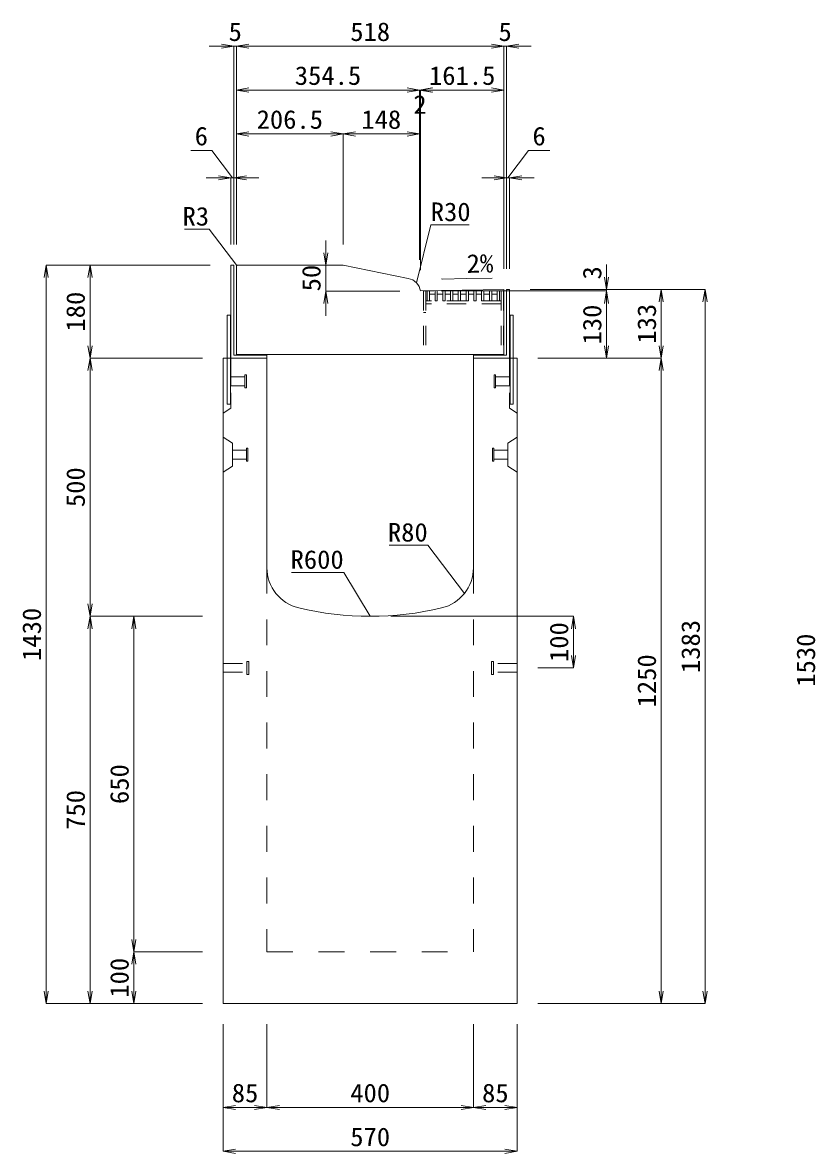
# Model space of a CAD drawing. Units: millimetres at full size. Extents: x -1809 to 57027, y -20349 to 17321.
# Drawn here: x 39395 to 40931, y -10686 to -8496 of the extents above; entities that cross this region are included whole.
import ezdxf
from ezdxf.enums import TextEntityAlignment as Align

# ---------------------------------------------------------------- set-up
doc = ezdxf.new("R2010")
doc.units = ezdxf.units.MM
doc.header["$LTSCALE"] = 50
for name, pattern in [('USER1', [2, 1, -1]), ('USER2', [1.35, 0.75, -0.6]), ('USER3', [1.35, 0.75, -0.6])]:
    doc.linetypes.add(name, pattern=pattern)
for name, color, linetype, lineweight in [('インサート', 3, 'USER2', 9), ('受枠', 3, 'Continuous', 5), ('寸法線', 7, 'Continuous', 13), ('引出線', 4, 'Continuous', 13), ('本体', 2, 'Continuous', 13), ('ｸﾞﾚｰﾁﾝｸﾞ', 7, 'USER3', 9)]:
    doc.layers.add(name, color=color, linetype=linetype, lineweight=lineweight)
doc.styles.add('ＭＳ 明朝', font='')
doc.styles.get('ＭＳ 明朝').set_extended_font_data('MS Mincho')

# ---------------------------------------------------------------- blocks, each defined once
blk = doc.blocks.new('open_arrow')
at = {"color": 0, "linetype": 'Continuous', "lineweight": -2}
blk.add_lwpolyline([(7.5, 1.25), (0, 0), (7.5, -1.25)], dxfattribs=at)

msp = doc.modelspace()

# ---------------------------------------------------------------- linework, layer by layer
at = {"layer": 'インサート'}
for p, q in [((39798.24, -9182.55), (39825.24, -9182.55)), ((39798.24, -9182.55), (39798.24, -9199.55)), ((39828.24, -9178.55), (39825.24, -9178.55)), ((39825.24, -9178.55), (39825.24, -9203.55)), ((39828.24, -9203.55), (39828.24, -9178.55)), ((40308.24, -9178.55), (40311.24, -9178.55)), ((40308.24, -9203.55), (40308.24, -9178.55)), ((40311.24, -9178.55), (40311.24, -9203.55)), ((40338.24, -9182.55), (40311.24, -9182.55)), ((40338.24, -9182.55), (40338.24, -9199.55)), ((39798.24, -9199.55), (39825.24, -9199.55)), ((39825.24, -9203.55), (39828.24, -9203.55)), ((40311.24, -9203.55), (40308.24, -9203.55)), ((40338.24, -9199.55), (40311.24, -9199.55)), ((39801.44, -9324.55), (39828.44, -9324.55)), ((39801.44, -9324.55), (39801.44, -9341.55)), ((39831.44, -9320.55), (39828.44, -9320.55)), ((39828.44, -9320.55), (39828.44, -9345.55)), ((39831.44, -9345.55), (39831.44, -9320.55)), ((40305.04, -9320.55), (40308.04, -9320.55)), ((40305.04, -9345.55), (40305.04, -9320.55)), ((40308.04, -9320.55), (40308.04, -9345.55)), ((40335.04, -9324.55), (40308.04, -9324.55)), ((40335.04, -9324.55), (40335.04, -9341.55)), ((39801.44, -9341.55), (39828.44, -9341.55)), ((39828.44, -9345.55), (39831.44, -9345.55)), ((40308.04, -9345.55), (40305.04, -9345.55)), ((40335.04, -9341.55), (40308.04, -9341.55)), ((39783.24, -9737.55), (39829.24, -9737.55)), ((39783.24, -9754.55), (39783.24, -9737.55)), ((39829.24, -9758.55), (39829.24, -9733.55)), ((39829.24, -9733.55), (39833.24, -9733.55)), ((39833.24, -9758.55), (39833.24, -9733.55)), ((40303.24, -9733.55), (40307.24, -9733.55)), ((40303.24, -9733.55), (40303.24, -9758.55)), ((40307.24, -9733.55), (40307.24, -9758.55)), ((40353.24, -9737.55), (40307.24, -9737.55)), ((40353.24, -9737.55), (40353.24, -9754.55)), ((39783.24, -9754.55), (39829.24, -9754.55)), ((39833.24, -9758.55), (39829.24, -9758.55)), ((40307.24, -9758.55), (40303.24, -9758.55)), ((40353.24, -9754.55), (40307.24, -9754.55))]:
    msp.add_line(p, q, dxfattribs=at)
at = {"layer": '受枠'}
for p, q in [((39804.24, -8966.05), (39798.24, -8966.05)), ((39798.24, -9146.05), (39798.24, -8966.05)), ((39804.24, -9140.05), (39804.24, -8966.05)), ((40332.24, -9140.05), (40332.24, -9013.05)), ((40332.24, -9013.05), (40338.24, -9013.05)), ((40338.24, -9146.05), (40338.24, -9013.05)), ((39791.24, -9063.05), (39791.24, -9235.05)), ((39797.24, -9063.05), (39791.24, -9063.05)), ((39797.24, -9063.05), (39797.24, -9235.05)), ((40339.24, -9063.05), (40339.24, -9235.05)), ((40339.24, -9063.05), (40345.24, -9063.05)), ((40345.24, -9063.05), (40345.24, -9235.05)), ((39868.24, -9146.05), (39798.24, -9146.05)), ((39868.24, -9140.05), (39804.24, -9140.05)), ((39868.24, -9146.05), (39868.24, -9140.05)), ((40268.24, -9146.05), (40268.24, -9140.05)), ((40268.24, -9140.05), (40332.24, -9140.05)), ((40338.24, -9146.05), (40268.24, -9146.05)), ((39791.24, -9235.05), (39797.24, -9235.05)), ((40345.24, -9235.05), (40339.24, -9235.05))]:
    msp.add_line(p, q, dxfattribs=at)
at = {"layer": '寸法線'}
for p, q in [((39857.24, -8541.93), (39756.24, -8541.93)), ((39804.24, -8926.03), (39804.24, -8541.93)), ((40327.24, -8541.93), (39809.24, -8541.93)), ((39809.24, -8926.03), (39809.24, -8541.93)), ((39809.24, -8926.03), (39809.24, -8541.93)), ((40279.24, -8541.93), (40380.24, -8541.93)), ((40327.24, -8973.23), (40327.24, -8541.93)), ((40327.24, -8973.23), (40327.24, -8541.93)), ((40332.24, -8973.03), (40332.24, -8541.93)), ((40211.74, -8626.93), (39809.24, -8626.93)), ((39809.24, -8926.03), (39809.24, -8626.93)), ((40213.67, -8626.93), (40115.74, -8626.93)), ((40163.74, -8956.03), (40163.74, -8626.93)), ((40327.24, -8626.93), (40165.67, -8626.93)), ((40165.67, -8976.03), (40165.67, -8626.93)), ((40327.24, -8973.23), (40327.24, -8626.93)), ((39809.24, -8711.93), (40015.74, -8711.93)), ((39809.24, -8926.03), (39809.24, -8711.93)), ((40015.74, -8926.03), (40015.74, -8711.93)), ((40015.74, -8711.93), (40163.74, -8711.93)), ((40015.74, -8926.03), (40015.74, -8711.93)), ((40163.74, -8956.03), (40163.74, -8711.93)), ((40163.74, -8956.03), (40163.74, -8717.95)), ((40165.67, -8976.03), (40165.67, -8717.95)), ((39761.62, -8744.13), (39720.39, -8744.13)), ((39801.24, -8796.93), (39761.62, -8744.13)), ((40335.24, -8796.93), (40374.86, -8744.13)), ((40374.86, -8744.13), (40416.09, -8744.13)), ((39852.24, -8796.93), (39750.24, -8796.93)), ((39798.24, -8926.03), (39798.24, -8796.93)), ((39804.24, -8926.03), (39804.24, -8796.93)), ((40284.24, -8796.93), (40386.24, -8796.93)), ((40332.24, -8973.03), (40332.24, -8796.93)), ((40338.24, -8973.03), (40338.24, -8796.93)), ((39982.08, -9064.11), (39982.08, -8918.05)), ((39440.3, -10396.05), (39440.3, -8966.05)), ((39758.22, -8966.05), (39440.3, -8966.05)), ((39525.3, -8966.05), (39525.3, -9146.05)), ((39758.22, -8966.05), (39525.3, -8966.05)), ((39982.08, -8966.05), (39975.72, -8966.05)), ((40526.18, -9064.05), (40526.18, -8965.05)), ((40125.66, -9016.11), (39982.08, -9016.11)), ((40205.69, -9016.05), (40526.18, -9016.05)), ((40205.69, -9016.05), (40526.18, -9016.05)), ((40378.26, -9013.05), (40632.02, -9013.05)), ((40378.26, -9013.05), (40717.02, -9013.05)), ((40378.26, -9013.05), (40526.18, -9013.05)), ((40526.18, -9146.05), (40526.18, -9016.05)), ((40632.02, -9013.05), (40632.02, -9146.05)), ((40717.02, -9013.05), (40717.02, -10396.05)), ((39743.22, -9146.05), (39525.3, -9146.05)), ((39525.3, -9146.05), (39525.3, -9646.05)), ((39743.22, -9146.05), (39525.3, -9146.05)), ((40393.26, -9146.05), (40632.02, -9146.05)), ((40393.26, -9146.05), (40632.02, -9146.05)), ((40393.26, -9146.05), (40526.18, -9146.05)), ((40632.02, -9146.05), (40632.02, -10396.05)), ((39743.22, -9646.05), (39525.3, -9646.05)), ((39525.3, -10396.05), (39525.3, -9646.05)), ((39743.22, -9646.05), (39525.3, -9646.05)), ((39610.3, -9646.05), (39610.3, -10296.05)), ((39743.22, -9646.05), (39610.3, -9646.05)), ((40108.26, -9646.05), (40462.02, -9646.05)), ((40462.02, -9646.05), (40462.02, -9746.05)), ((40393.26, -9746.05), (40462.02, -9746.05)), ((39743.22, -10296.05), (39610.3, -10296.05)), ((39610.3, -10296.05), (39610.3, -10396.05)), ((39743.22, -10296.05), (39610.3, -10296.05)), ((39743.22, -10396.05), (39440.3, -10396.05)), ((39743.22, -10396.05), (39525.3, -10396.05)), ((39743.22, -10396.05), (39610.3, -10396.05)), ((40393.26, -10396.05), (40632.02, -10396.05)), ((40393.26, -10396.05), (40717.02, -10396.05)), ((39783.24, -10436.07), (39783.24, -10597.21)), ((39783.24, -10436.07), (39783.24, -10682.21)), ((39868.24, -10436.07), (39868.24, -10597.21)), ((39868.24, -10436.07), (39868.24, -10597.21)), ((40268.24, -10436.07), (40268.24, -10597.21)), ((40268.24, -10436.07), (40268.24, -10597.21)), ((40353.24, -10436.07), (40353.24, -10597.21)), ((40353.24, -10436.07), (40353.24, -10682.21)), ((39783.24, -10597.21), (39868.24, -10597.21)), ((39868.24, -10597.21), (40268.24, -10597.21)), ((40268.24, -10597.21), (40353.24, -10597.21)), ((39783.24, -10682.21), (40353.24, -10682.21))]:
    msp.add_line(p, q, dxfattribs=at)
at = {"layer": '引出線'}
for points in [[(40157.65, -9000.19), (40185.55, -8887.86), (40260.23, -8887.86)], [(39810.12, -8966.93), (39756.07, -8896.57), (39708.34, -8896.57)], [(40207, -8992.9), (40255.74, -8991.93), (40304.49, -8990.95)], [(40251, -9601.63), (40179.74, -9508.52), (40105.07, -9508.52)], [(40068.24, -9646.05), (40016.88, -9561.3), (39915.87, -9561.3)]]:
    msp.add_lwpolyline(points, dxfattribs=at)
at = {"layer": '本体', "lineweight": 20}
for p, q in [((39809.24, -8966.05), (39809.24, -9139.05)), ((40015.74, -8966.05), (39809.24, -8966.05)), ((40142.05, -8991.66), (40015.74, -8966.05)), ((40165.67, -9016.05), (40327.24, -9013.25)), ((40327.24, -9139.05), (40327.24, -9013.25)), ((40327.24, -9139.05), (39809.24, -9139.05))]:
    msp.add_line(p, q, dxfattribs=at)
at = {"layer": '本体'}
for p, q in [((39783.24, -9146.05), (39783.24, -10396.05)), ((39868.24, -9146.05), (39783.24, -9146.05)), ((39868.24, -9146.05), (39868.24, -9552.02)), ((40268.24, -9552.02), (40268.24, -9146.05)), ((40353.24, -9146.05), (40268.24, -9146.05)), ((40353.24, -10396.05), (40353.24, -9146.05)), ((39783.24, -10396.05), (40353.24, -10396.05))]:
    msp.add_line(p, q, dxfattribs=at)
at = {"layer": '本体', "linetype": 'USER2', "lineweight": 9}
for p, q in [((39798.24, -9146.05), (39798.24, -9243.05)), ((40338.24, -9146.05), (40338.24, -9243.05)), ((39798.24, -9243.05), (39783.24, -9252.55)), ((40338.24, -9243.05), (40353.24, -9252.55))]:
    msp.add_line(p, q, dxfattribs=at)
at = {"layer": '本体', "lineweight": 9}
for p, q in [((39783.24, -9299.05), (39801.44, -9310.55)), ((40353.24, -9299.05), (40335.04, -9310.55)), ((39801.44, -9310.55), (39801.44, -9355.55)), ((40335.04, -9310.55), (40335.04, -9355.55)), ((39783.24, -9367.05), (39801.44, -9355.55)), ((40353.24, -9367.05), (40335.04, -9355.55))]:
    msp.add_line(p, q, dxfattribs=at)
at = {"layer": '本体', "linetype": 'USER1', "lineweight": 15}
for p, q in [((39868.24, -9552.02), (39868.24, -10296.05)), ((40268.24, -9552.02), (40268.24, -10296.05)), ((39868.24, -10296.05), (40268.24, -10296.05))]:
    msp.add_line(p, q, dxfattribs=at)
at = {"layer": '本体', "lineweight": 20}
for centre, radius, start, end in [((39812.24, -8969.05), 3, 90, 180), ((40136.09, -9021.06), 30, 9.60388, 78.54131)]:
    msp.add_arc(centre, radius, start, end, dxfattribs=at)
at = {"layer": '本体'}
for centre, radius, start, end in [((39948.24, -9552.02), 80, 180, 256.65764), ((40188.24, -9552.02), 80, 283.34236, 0), ((40068.24, -9046.05), 600, 256.65764, 283.34236)]:
    msp.add_arc(centre, radius, start, end, dxfattribs=at)
at = {"layer": 'ｸﾞﾚｰﾁﾝｸﾞ'}
for p, q in [((40171.24, -9016.05), (40171.24, -9139.05)), ((40326.24, -9016.05), (40171.24, -9016.05)), ((40175.74, -9016.05), (40175.74, -9139.05)), ((40178.74, -9035.05), (40178.74, -9016.05)), ((40183.2, -9022.05), (40193.8, -9022.05)), ((40183.24, -9035.05), (40183.24, -9016.05)), ((40193.8, -9035.05), (40193.8, -9016.05)), ((40198.25, -9022.05), (40208.85, -9022.05)), ((40198.3, -9035.05), (40198.3, -9016.05)), ((40208.85, -9035.05), (40208.85, -9016.05)), ((40213.31, -9022.05), (40223.91, -9022.05)), ((40213.35, -9035.05), (40213.35, -9016.05)), ((40223.91, -9035.05), (40223.91, -9016.05)), ((40228.36, -9022.05), (40238.96, -9022.05)), ((40228.41, -9035.05), (40228.41, -9016.05)), ((40238.96, -9035.05), (40238.96, -9016.05)), ((40243.42, -9022.05), (40254.02, -9022.05)), ((40243.46, -9035.05), (40243.46, -9016.05)), ((40254.02, -9035.05), (40254.02, -9016.05)), ((40258.47, -9022.05), (40269.07, -9022.05)), ((40258.52, -9035.05), (40258.52, -9016.05)), ((40269.07, -9035.05), (40269.07, -9016.05)), ((40273.53, -9022.05), (40284.13, -9022.05)), ((40273.57, -9035.05), (40273.57, -9016.05)), ((40284.13, -9035.05), (40284.13, -9016.05)), ((40288.59, -9022.05), (40299.19, -9022.05)), ((40288.63, -9035.05), (40288.63, -9016.05)), ((40299.19, -9035.05), (40299.19, -9016.05)), ((40303.69, -9035.05), (40303.69, -9016.05)), ((40303.69, -9022.05), (40314.24, -9022.05)), ((40314.24, -9035.05), (40314.24, -9016.05)), ((40318.74, -9035.05), (40318.74, -9016.05)), ((40321.74, -9016.05), (40321.74, -9139.05)), ((40326.24, -9016.05), (40326.24, -9139.05)), ((40321.74, -9035.05), (40175.74, -9035.05)), ((40321.74, -9041.05), (40175.74, -9041.05)), ((40178.74, -9035.05), (40183.24, -9035.05)), ((40193.8, -9035.05), (40198.3, -9035.05)), ((40208.85, -9035.05), (40213.35, -9035.05)), ((40223.91, -9035.05), (40228.41, -9035.05)), ((40238.96, -9035.05), (40243.46, -9035.05)), ((40254.02, -9035.05), (40258.52, -9035.05)), ((40269.07, -9035.05), (40273.57, -9035.05)), ((40284.13, -9035.05), (40288.63, -9035.05)), ((40299.19, -9035.05), (40303.69, -9035.05)), ((40314.24, -9035.05), (40318.74, -9035.05)), ((40175.74, -9057.55), (40171.24, -9057.55))]:
    msp.add_line(p, q, dxfattribs=at)

# ---------------------------------------------------------------- block references
at = {"layer": '寸法線', "xscale": 3.2, "yscale": 3.2}
for p, rotation in [((39804.24, -8541.93), 180), ((40327.24, -8541.93), 180), ((40327.24, -8541.93), 180), ((40163.74, -8626.93), 180), ((40327.24, -8626.93), 180), ((40015.74, -8711.93), 180), ((40163.74, -8711.93), 180), ((39798.24, -8796.93), 180), ((40332.24, -8796.93), 180), ((39982.08, -8966.05), 90), ((39440.3, -8966.05), 270), ((39525.3, -8966.05), 270), ((40526.18, -9013.05), 90), ((39982.08, -9016.11), 270), ((40526.18, -9016.05), 270), ((40526.18, -9016.05), 270), ((40632.02, -9013.05), 270), ((40717.02, -9013.05), 270), ((39525.3, -9146.05), 90), ((40526.18, -9146.05), 90), ((40632.02, -9146.05), 90), ((39525.3, -9146.05), 270), ((40632.02, -9146.05), 270), ((39525.3, -9646.05), 90), ((39525.3, -9646.05), 270), ((39610.3, -9646.05), 270), ((40462.02, -9646.05), 270), ((40462.02, -9746.05), 90), ((39610.3, -10296.05), 90), ((39610.3, -10296.05), 270), ((39440.3, -10396.05), 90), ((39525.3, -10396.05), 90), ((39610.3, -10396.05), 90), ((40632.02, -10396.05), 90), ((40717.02, -10396.05), 90), ((39868.24, -10597.21), 180), ((40268.24, -10597.21), 180), ((40353.24, -10597.21), 180), ((40353.24, -10682.21), 180)]:
    msp.add_blockref('open_arrow', p, dxfattribs=dict(at, rotation=rotation))
for p in [(39809.24, -8541.93), (39809.24, -8541.93), (40332.24, -8541.93), (39809.24, -8626.93), (40163.74, -8626.93), (40165.67, -8626.93), (40165.67, -8626.93), (39809.24, -8711.93), (40015.74, -8711.93), (39804.24, -8796.93), (40338.24, -8796.93), (39783.24, -10597.21), (39868.24, -10597.21), (40268.24, -10597.21), (39783.24, -10682.21)]:
    msp.add_blockref('open_arrow', p, dxfattribs=at)
at = {"layer": '引出線', "xscale": 0.0533, "yscale": 0.0533}
for p, rotation in [((39810.12, -8966.93), 127.5), ((40157.65, -9000.19), 76), ((40207, -8992.9), 1.1), ((40251, -9601.63), 127.4), ((40068.24, -9646.05), 121.2)]:
    msp.add_blockref('open_arrow', p, dxfattribs=dict(at, rotation=rotation))

# ---------------------------------------------------------------- texts
at = {"layer": '寸法線', "style": 'ＭＳ 明朝', "width": 1.05}
for s, p in [('518', (40068.24, -8513.91)), ('5', (39806.74, -8513.91)), ('5', (40329.74, -8513.91)), ('354.5', (39986.49, -8598.91)), ('161.5', (40246.46, -8598.91)), ('2', (40164.71, -8654.95)), ('206.5', (39912.49, -8683.91)), ('148', (40089.74, -8683.91)), ('6', (39741.01, -8716.11)), ('6', (40395.47, -8716.11)), ('85', (39825.74, -10569.19)), ('400', (40068.24, -10569.19)), ('85', (40310.74, -10569.19)), ('570', (40068.24, -10654.19))]:
    msp.add_text(s, height=36.03, dxfattribs=at).set_placement(p, align=Align.MIDDLE_CENTER)
for s, p in [('50', (39954.06, -8991.08)), ('3', (40498.16, -8980.99)), ('180', (39497.28, -9056.05)), ('130', (40498.16, -9081.05)), ('133', (40604, -9079.55)), ('500', (39497.28, -9396.05)), ('1430', (39412.28, -9681.05)), ('1383', (40689, -9704.55)), ('100', (40434, -9696.05)), ('1530', (40912.28, -9731.05)), ('1250', (40604, -9771.05)), ('650', (39582.28, -9971.05)), ('750', (39497.28, -10021.05)), ('100', (39582.28, -10346.05))]:
    msp.add_text(s, height=36.03, rotation=90, dxfattribs=at).set_placement(p, align=Align.MIDDLE_CENTER)
at = {"layer": '引出線', "style": 'ＭＳ 明朝', "width": 1.05}
msp.add_text('R30', height=36.03, dxfattribs=at).set_placement((40185.55, -8844.66), align=Align.TOP_LEFT)
for s, p in [('R3', (39756.07, -8853.37)), ('R80', (40179.74, -9465.32)), ('R600', (40016.88, -9518.1))]:
    msp.add_text(s, height=36.03, dxfattribs=at).set_placement(p, align=Align.TOP_RIGHT)
msp.add_text('2%', height=36.03, rotation=1.146, dxfattribs=at).set_placement((40254.81, -8945.04), align=Align.TOP_LEFT)

doc.saveas('drawing.dxf')
